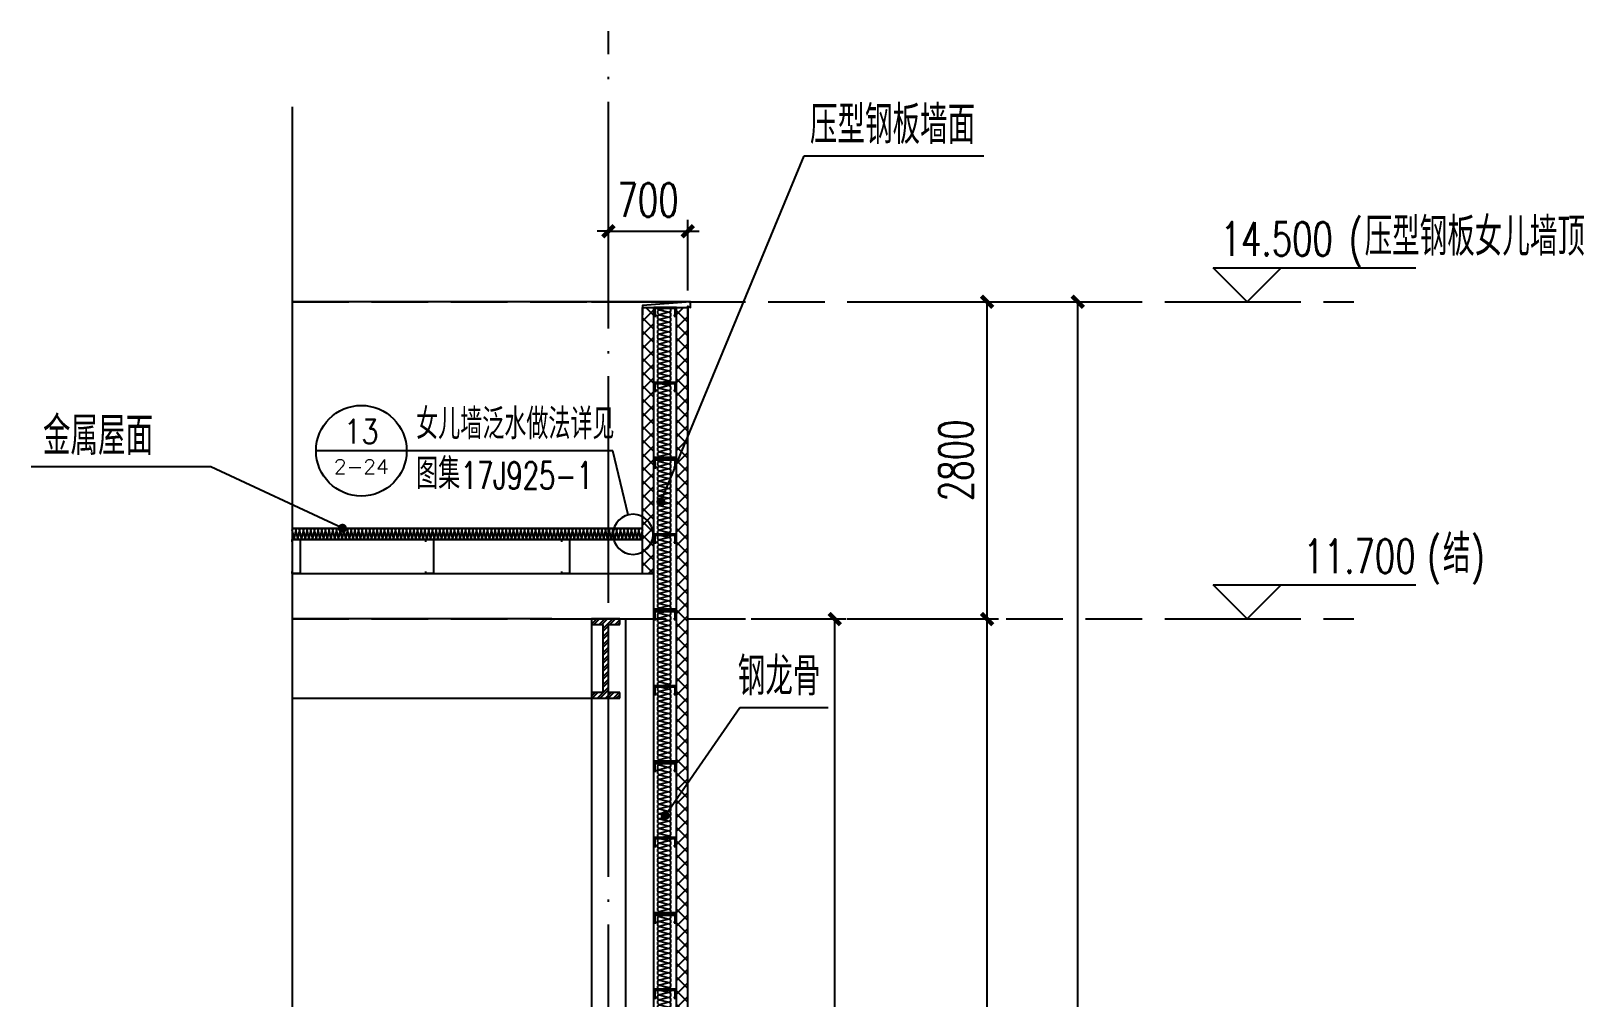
# Model space of a CAD drawing. Extents: x -1899985 to -450366, y 556196 to 2151267.
# Drawn here: x -1531152 to -1517449, y 576612 to 585146 of the extents above; entities that cross this region are included whole.
import ezdxf
from ezdxf.enums import TextEntityAlignment as Align

# ---------------------------------------------------------------- set-up
doc = ezdxf.new("R2010")
doc.units = 0
doc.header["$LTSCALE"] = 1000
doc.header["$MEASUREMENT"] = 0
doc.linetypes.add('__DASH', pattern=[0.35, 0.25, -0.1])
doc.linetypes.add('DOTE', pattern=[2.42, 2, -0.2, 0.02, -0.2])
doc.layers.get('Defpoints').update_dxf_attribs({"color": 210})
for name, color, linetype in [('A-AXIS-D', 1, 'Continuous'), ('A-AXIS-DOTE', 14, 'DOTE'), ('A-AXIS-DP', 126, 'Continuous'), ('A-AXIS-SYMB', 3, 'Continuous'), ('A-HATCH-2', 251, 'Continuous'), ('A-LIN-V', 9, 'Continuous'), ('AS-COLN', 6, 'Continuous'), ('AS-WALL', 40, 'Continuous'), ('DIM_ELEV', 3, 'Continuous'), ('DIM_SYMB', 3, 'Continuous'), ('PUB_HATCH', 8, 'Continuous'), ('PUB_TEXT', 7, 'Continuous'), ('建-墙-填充', 8, 'Continuous'), ('建-柱-钢', 9, 'Continuous')]:
    doc.layers.add(name, color=color, linetype=linetype)
doc.styles.add('_TCH_DIM', font='SIMPLEX', dxfattribs={"bigfont": 'GBCBIG'})
doc.styles.add('_TCH_DIM_T3', font='SIMPLEX', dxfattribs={"width": 0.705882, "bigfont": 'GBCBIG'})
doc.dimstyles.new('_TCH_ARCH&&100', dxfattribs={"dimtxt": 297.5, "dimasz": 100, "dimexe": 100, "dimexo": 100, "dimgap": 126.25, "dimtad": 1, "dimdec": 0, "dimzin": 0, "dimdsep": 46, "dimtxsty": '_TCH_DIM_T3', "dimblk": 'ARCHTICK', "dimcen": 0.09, "dimclrt": 7, "dimazin": 2, "dimtfac": 1, "dimtdec": 0, "dimtix": 1, "dimtmove": 2, "dimatfit": 3, "dimfxl": 0, "dimtolj": 1, "dimtzin": 0, "dimarcsym": 0})
pattern_1 = [(45, (60, 0), (-60.000061, 60.000061), []), (135, (60, 0), (-60.000061, -60.000061), [])]

# ---------------------------------------------------------------- blocks, each defined once
blk = doc.blocks.new('_ArchTick')
at = {"color": 0, "linetype": 'ByBlock', "const_width": 0.4}
blk.add_lwpolyline([(-0.5, -0.5), (0.5, 0.5)], dxfattribs=at)
blk = doc.blocks.new('*D279')
at = {"layer": 'A-AXIS-DP', "color": 0, "lineweight": -2}
for p, q in [((-1526057, 583380), (-1526157, 583380)), ((-1526057, 582857), (-1526057, 583480)), ((-1526057, 583380), (-1525357, 583380)), ((-1525357, 582857), (-1525357, 583480)), ((-1525357, 583380), (-1525257, 583380))]:
    blk.add_line(p, q, dxfattribs=at)
at = {"layer": 'Defpoints', "color": 0}
for p in [(-1525357, 583380), (-1526057, 582757), (-1525357, 582757)]:
    blk.add_point(p, dxfattribs=at)
at = {"layer": 'A-AXIS-DP', "color": 0, "lineweight": -2, "xscale": 100, "yscale": 100, "zscale": 100}
blk.add_blockref('_ArchTick', (-1526057, 583380), dxfattribs=at)
at = {"layer": 'A-AXIS-DP', "color": 0, "lineweight": -2, "xscale": 100, "yscale": 100, "zscale": 100, "rotation": 180}
blk.add_blockref('_ArchTick', (-1525357, 583380), dxfattribs=at)
at = {"layer": 'A-AXIS-DP', "color": 7, "insert": (-1525707, 583655), "char_height": 297.5, "attachment_point": 5, "style": '_TCH_DIM_T3'}
blk.add_mtext('\\A1;700', dxfattribs=at)
blk = doc.blocks.new('*D280')
at = {"layer": 'A-AXIS-DP', "color": 0, "lineweight": -2}
for p, q in [((-1524797, 579957), (-1523960, 579957)), ((-1524060, 570657), (-1524060, 579957)), ((-1524797, 570657), (-1523960, 570657))]:
    blk.add_line(p, q, dxfattribs=at)
at = {"layer": 'Defpoints', "color": 0}
for p in [(-1524897, 579957), (-1524060, 579957), (-1524897, 570657)]:
    blk.add_point(p, dxfattribs=at)
at = {"layer": 'A-AXIS-DP', "color": 0, "lineweight": -2, "xscale": 100, "yscale": 100, "zscale": 100}
for p, rotation in [((-1524060, 579957), 90), ((-1524060, 570657), 270)]:
    blk.add_blockref('_ArchTick', p, dxfattribs=dict(at, rotation=rotation))
at = {"layer": 'A-AXIS-DP', "color": 7, "insert": (-1524335, 575307), "char_height": 297.5, "attachment_point": 5, "rotation": 90, "style": '_TCH_DIM_T3'}
blk.add_mtext('\\A1;9300', dxfattribs=at)
blk = doc.blocks.new('*D283')
at = {"layer": 'A-AXIS-D', "color": 0, "lineweight": -2}
for p, q in [((-1523949, 579957), (-1522616, 579957)), ((-1522716, 568257), (-1522716, 579957)), ((-1523949, 568257), (-1522616, 568257))]:
    blk.add_line(p, q, dxfattribs=at)
at = {"layer": 'Defpoints', "color": 0}
for p in [(-1524049, 579957), (-1522716, 579957), (-1524049, 568257)]:
    blk.add_point(p, dxfattribs=at)
at = {"layer": 'A-AXIS-D', "color": 0, "lineweight": -2, "xscale": 100, "yscale": 100, "zscale": 100}
for p, rotation in [((-1522716, 579957), 90), ((-1522716, 568257), 270)]:
    blk.add_blockref('_ArchTick', p, dxfattribs=dict(at, rotation=rotation))
at = {"layer": 'A-AXIS-D', "color": 7, "insert": (-1522991, 574107), "char_height": 297.5, "attachment_point": 5, "rotation": 90, "style": '_TCH_DIM_T3'}
blk.add_mtext('\\A1;11700', dxfattribs=at)
blk = doc.blocks.new('*D284')
at = {"layer": 'A-AXIS-D', "color": 0, "lineweight": -2}
for p, q in [((-1523949, 582757), (-1522616, 582757)), ((-1522716, 579957), (-1522716, 582757)), ((-1523949, 579957), (-1522616, 579957))]:
    blk.add_line(p, q, dxfattribs=at)
at = {"layer": 'Defpoints', "color": 0}
for p in [(-1524049, 582757), (-1522716, 582757), (-1524049, 579957)]:
    blk.add_point(p, dxfattribs=at)
at = {"layer": 'A-AXIS-D', "color": 0, "lineweight": -2, "xscale": 100, "yscale": 100, "zscale": 100}
for p, rotation in [((-1522716, 582757), 90), ((-1522716, 579957), 270)]:
    blk.add_blockref('_ArchTick', p, dxfattribs=dict(at, rotation=rotation))
at = {"layer": 'A-AXIS-D', "color": 7, "insert": (-1522991, 581357), "char_height": 297.5, "attachment_point": 5, "rotation": 90, "style": '_TCH_DIM_T3'}
blk.add_mtext('\\A1;2800', dxfattribs=at)
blk = doc.blocks.new('*D285')
at = {"layer": 'A-AXIS-D', "color": 0, "lineweight": -2}
for p, q in [((-1523149, 582757), (-1521816, 582757)), ((-1521916, 567957), (-1521916, 582757)), ((-1523149, 567957), (-1521816, 567957))]:
    blk.add_line(p, q, dxfattribs=at)
at = {"layer": 'Defpoints', "color": 0}
for p in [(-1523249, 582757), (-1521916, 582757), (-1523249, 567957)]:
    blk.add_point(p, dxfattribs=at)
at = {"layer": 'A-AXIS-D', "color": 0, "lineweight": -2, "xscale": 100, "yscale": 100, "zscale": 100}
for p, rotation in [((-1521916, 582757), 90), ((-1521916, 567957), 270)]:
    blk.add_blockref('_ArchTick', p, dxfattribs=dict(at, rotation=rotation))
at = {"layer": 'A-AXIS-D', "color": 7, "insert": (-1522191, 575357), "char_height": 297.5, "attachment_point": 5, "rotation": 90, "style": '_TCH_DIM_T3'}
blk.add_mtext('\\A1;14800', dxfattribs=at)
blk = doc.blocks.new('CURVEPATTERNLIB$SYSLIB$岩棉板')
at = {"color": 0}
for p, q in [((0, -17), (12, -67)), ((12, -67), (24, -17))]:
    blk.add_line(p, q, dxfattribs=at)
for centre, start, end in [((12, -17), 0, 180), ((0, -67), 270, 0), ((24, -67), 180, 270)]:
    blk.add_arc(centre, 12, start, end, dxfattribs=at)
blk = doc.blocks.new('CURVEPATTERNLIB$SYSLIB$防水材料1')
at = {"layer": 'PUB_HATCH'}
h = blk.add_hatch(dxfattribs=at)
h.set_pattern_fill('ANSI31', color=256, scale=10, angle=90, style=0)
h.set_pattern_definition([(45, (-196995.837, -685381.036), (11.22532015, -11.22532015), [])])
h.paths.add_polyline_path([(35, 0), (0, 0), (0, -100), (35, -100), (35, -90), (30, -90), (30, -95), (5, -95), (5, -5), (30, -5), (30, -10), (35, -10)])
h = blk.add_hatch(dxfattribs=at)
h.set_pattern_fill('ANSI31', color=256, scale=10, angle=90, style=0)
h.set_pattern_definition([(45, (-196695.837, -685381.036), (11.22532015, -11.22532015), [])])
h.paths.add_polyline_path([(335, 0), (300, 0), (300, -100), (335, -100), (335, -90), (330, -90), (330, -95), (305, -95), (305, -5), (330, -5), (330, -10), (335, -10)])
at = {"layer": 'A-LIN-V', "extrusion": (-3.26108e-18, 2.41725e-31, -1)}
blk.add_line((600, 0), (600, -100), dxfattribs=at)
at = {"layer": 'A-LIN-V'}
for p, q in [((30, -10), (35, -10)), ((330, -10), (335, -10)), ((30, -90), (35, -90)), ((330, -90), (335, -90))]:
    blk.add_line(p, q, dxfattribs=at)
at = {"layer": 'A-LIN-V', "extrusion": (-3.26108e-18, 2.41725e-31, -1)}
for points in [[(-35, -10), (-35, 0), (0, 0), (0, -100), (-35, -100), (-35, -90)], [(-335, -10), (-335, 0), (-300, 0), (-300, -100), (-335, -100), (-335, -90)], [(-30, -10), (-30, -5), (-5, -5), (-5, -95), (-30, -95), (-30, -90)], [(-330, -10), (-330, -5), (-305, -5), (-305, -95), (-330, -95), (-330, -90)]]:
    blk.add_lwpolyline(points, dxfattribs=at)
at = {"layer": 'A-LIN-V', "xscale": 0.8142221102150538, "yscale": 0.8108108108108109, "zscale": 0.8142221102150538}
for p in [(0, -20.1), (19.5, -20.1), (39.1, -20.1), (58.6, -20.1), (78.2, -20.1), (97.7, -20.1), (117.2, -20.1), (136.8, -20.1), (156.3, -20.1), (175.9, -20.1), (195.4, -20.1), (215, -20.1), (234.5, -20.1), (254, -20.1), (273.6, -20.1), (293.1, -20.1), (312.7, -20.1), (332.2, -20.1), (351.7, -20.1), (371.3, -20.1), (390.8, -20.1), (410.4, -20.1), (429.9, -20.1), (449.5, -20.1), (469, -20.1), (488.5, -20.1), (508.1, -20.1), (527.6, -20.1), (547.2, -20.1), (566.7, -20.1), (586.2, -20.1)]:
    blk.add_blockref('CURVEPATTERNLIB$SYSLIB$岩棉板', p, dxfattribs=at)

msp = doc.modelspace()

# ---------------------------------------------------------------- hatches: boundary and pattern name
at = {"layer": 'PUB_HATCH'}
h = msp.add_hatch(dxfattribs=at)
h.set_pattern_fill('多孔材料', color=256, scale=30, style=0)
h.set_pattern_definition(pattern_1)
h.paths.add_polyline_path([(-1525656.8, 580357.5), (-1525656.8, 582707.5), (-1525756.8, 582707.5), (-1525756.8, 580357.5)])
h = msp.add_hatch(dxfattribs=at)
h.set_pattern_fill('多孔材料', color=256, scale=30, style=0)
h.set_pattern_definition(pattern_1)
h.paths.add_polyline_path([(-1525356.8, 570657.5), (-1525356.8, 582707.5), (-1525456.8, 582707.5), (-1525456.8, 570657.5)])
at = {"layer": '建-墙-填充'}
h = msp.add_hatch(dxfattribs=at)
h.set_pattern_fill('金属', color=256, scale=20, style=0)
h.set_pattern_definition([(45, (0, 0), (-35.355339, 35.355339), []), (45, (23.57, 0), (-35.355339, 35.355339), [])])
h.paths.add_polyline_path([(-1525956.6, 579957.5), (-1526206.6, 579957.5), (-1526206.6, 579907.5), (-1526106.6, 579907.5), (-1526106.6, 579307.5), (-1526206.6, 579307.5), (-1526206.6, 579257.5), (-1525956.6, 579257.5), (-1525956.6, 579307.5), (-1526056.6, 579307.5), (-1526056.6, 579907.5), (-1525956.6, 579907.5)])

# ---------------------------------------------------------------- linework, layer by layer
at = {"layer": 'A-AXIS-DOTE'}
msp.add_line((-1526056.6, 565580.6), (-1526056.6, 585146), dxfattribs=at)
at = {"layer": 'A-AXIS-DOTE', "linetype": '__DASH', "ltscale": 2}
for p, q in [((-1528847, 582757.5), (-1519479.4, 582757.5)), ((-1528847, 579957.5), (-1519479.4, 579957.5))]:
    msp.add_line(p, q, dxfattribs=at)
at = {"layer": 'A-AXIS-SYMB'}
for p, q in [((-1527837.8, 581441.8), (-1528637.8, 581441.8)), ((-1526019.5, 581441.8), (-1527837.8, 581441.8)), ((-1525882, 580876.2), (-1526019.5, 581441.8)), ((-1525556.2, 578222.2), (-1524898.8, 579176.9)), ((-1524898.8, 579176.9), (-1524117.7, 579176.9))]:
    msp.add_line(p, q, dxfattribs=at)
msp.add_lwpolyline([(-1525663.2, 580704.1, 1), (-1526017.2, 580704.1, 1)], format="xyb", close=True, dxfattribs=at)
at = {"layer": 'A-AXIS-SYMB', "const_width": 40}
msp.add_lwpolyline([(-1525567.6, 578205.7, 1), (-1525544.9, 578238.7, 1)], format="xyb", close=True, dxfattribs=at)
at = {"layer": 'A-AXIS-SYMB'}
msp.add_circle((-1528237.8, 581441.8), 400, dxfattribs=at)
at = {"layer": 'A-LIN-V'}
for p, q in [((-1525332.8, 582757.5), (-1528847, 582757.5)), ((-1525656.8, 570657.5), (-1525656.8, 582707.5)), ((-1525356.8, 582718.8), (-1525356.8, 581799.5)), ((-1528847, 580357.5), (-1525656.8, 580357.5)), ((-1526556.6, 579957.5), (-1528847, 579957.5)), ((-1526556.6, 579957.5), (-1525656.8, 579957.5)), ((-1526206.6, 579957.5), (-1526206.6, 568257.5)), ((-1525906.6, 579957.5), (-1525906.6, 568257.5)), ((-1528847, 579257.5), (-1526206.6, 579257.5))]:
    msp.add_line(p, q, dxfattribs=at)
for points in [[(-1526206.6, 582757.5), (-1525563.2, 582757.5)], [(-1525756.8, 582707.5), (-1525356.8, 582707.5)], [(-1528847, 580637.5), (-1528847, 580657.5), (-1528777, 580657.5), (-1528777, 580357.5), (-1528847, 580357.5), (-1528847, 580377.5)], [(-1527669.8, 580637.5), (-1527669.8, 580657.5), (-1527599.8, 580657.5), (-1527599.8, 580357.5), (-1527669.8, 580357.5), (-1527669.8, 580377.5)], [(-1526469.8, 580637.5), (-1526469.8, 580657.5), (-1526399.8, 580657.5), (-1526399.8, 580357.5), (-1526469.8, 580357.5), (-1526469.8, 580377.5)]]:
    msp.add_lwpolyline(points, dxfattribs=at)
at = {"layer": 'AS-COLN'}
for p, q in [((-1528847, 580757.5), (-1525756.8, 580757.5)), ((-1528847, 580657.5), (-1525756.8, 580657.5))]:
    msp.add_line(p, q, dxfattribs=at)
at = {"layer": 'AS-WALL'}
for p, q in [((-1525756.8, 580357.5), (-1525756.8, 582707.5)), ((-1525756.8, 582707.5), (-1525656.8, 582707.5)), ((-1525656.8, 580357.5), (-1525656.8, 582707.5)), ((-1525456.8, 570657.5), (-1525456.8, 582707.5)), ((-1525456.8, 582707.5), (-1525356.8, 582707.5)), ((-1525356.8, 570657.5), (-1525356.8, 582707.5)), ((-1525756.8, 580357.5), (-1525656.8, 580357.5))]:
    msp.add_line(p, q, dxfattribs=at)
msp.add_lwpolyline([(-1525356.8, 582686.2), (-1525356.8, 582718.8), (-1525332.8, 582707.5), (-1525332.8, 582757.5), (-1525756.8, 582724.3), (-1525756.8, 582640)], dxfattribs=at)
at = {"layer": 'DIM_ELEV'}
for p, q in [((-1520421.2, 582757.5), (-1520721.2, 583057.5)), ((-1520721.2, 583057.5), (-1518933.2, 583057.5)), ((-1520421.2, 582757.5), (-1520121.2, 583057.5)), ((-1521121.2, 582757.5), (-1520121.2, 582757.5)), ((-1520421.2, 579957.5), (-1520721.2, 580257.5)), ((-1520721.2, 580257.5), (-1518933.2, 580257.5)), ((-1520421.2, 579957.5), (-1520121.2, 580257.5)), ((-1521121.2, 579957.5), (-1520121.2, 579957.5))]:
    msp.add_line(p, q, dxfattribs=at)
at = {"layer": 'DIM_SYMB'}
for p, q in [((-1525593.8, 580990.7), (-1524330.6, 584044.9)), ((-1524330.6, 584044.9), (-1522744.4, 584044.9)), ((-1529566.2, 581300.3), (-1531152.4, 581300.3)), ((-1528404.7, 580757.5), (-1529566.2, 581300.3))]:
    msp.add_line(p, q, dxfattribs=at)
msp.add_lwpolyline([(-1528847, 584475.8), (-1528847, 575904), (-1528637, 575827.6), (-1529057, 575753.5), (-1528847, 575679), (-1528847, 567107.3)], dxfattribs=at)
at = {"layer": 'DIM_SYMB', "const_width": 40}
for points in [[(-1525601.4, 580972.2, 1), (-1525586.1, 581009.2, 1)], [(-1528386.6, 580749, 1), (-1528422.8, 580765.9, 1)]]:
    msp.add_lwpolyline(points, format="xyb", close=True, dxfattribs=at)
at = {"layer": '建-柱-钢'}
for p, q in [((-1525956.6, 579957.5), (-1526206.6, 579957.5)), ((-1526206.6, 579957.5), (-1526206.6, 579907.5)), ((-1525956.6, 579907.5), (-1525956.6, 579957.5)), ((-1526206.6, 579907.5), (-1526106.6, 579907.5)), ((-1526106.6, 579907.5), (-1526106.6, 579307.5)), ((-1526056.6, 579307.5), (-1526056.6, 579907.5)), ((-1526056.6, 579907.5), (-1525956.6, 579907.5)), ((-1526106.6, 579307.5), (-1526206.6, 579307.5)), ((-1526206.6, 579307.5), (-1526206.6, 579257.5)), ((-1525956.6, 579307.5), (-1526056.6, 579307.5)), ((-1525956.6, 579257.5), (-1525956.6, 579307.5)), ((-1526206.6, 579257.5), (-1525956.6, 579257.5))]:
    msp.add_line(p, q, dxfattribs=at)

# ---------------------------------------------------------------- block references
at = {"layer": 'A-HATCH-2'}
for name, p, xscale, yscale, zscale, rotation in [('CURVEPATTERNLIB$SYSLIB$防水材料1', (-1525456.8, 582707.5), 2.210185424023806, 1.999999999990687, 1.999999999990687, 269.9999999972866), ('CURVEPATTERNLIB$SYSLIB$防水材料1', (-1525456.8, 581368.6), 2.210185424023806, 1.999999999990687, 1.999999999990687, 269.9999999972866), ('CURVEPATTERNLIB$SYSLIB$岩棉板', (-1528814.5, 580764.5), -1.355367460515934, 1.351351351351351, 1.351351351351351, 1.72675554995987e-11), ('CURVEPATTERNLIB$SYSLIB$岩棉板', (-1528782, 580764.5), -1.355367460515934, 1.351351351351351, 1.351351351351351, 1.72675554995987e-11), ('CURVEPATTERNLIB$SYSLIB$岩棉板', (-1528749.5, 580764.5), -1.355367460515934, 1.351351351351351, 1.351351351351351, 1.72675554995987e-11), ('CURVEPATTERNLIB$SYSLIB$岩棉板', (-1528716.9, 580764.5), -1.355367460515934, 1.351351351351351, 1.351351351351351, 1.72675554995987e-11), ('CURVEPATTERNLIB$SYSLIB$岩棉板', (-1528684.4, 580764.5), -1.355367460515934, 1.351351351351351, 1.351351351351351, 1.72675554995987e-11), ('CURVEPATTERNLIB$SYSLIB$岩棉板', (-1528651.9, 580764.5), -1.355367460515934, 1.351351351351351, 1.351351351351351, 1.72675554995987e-11), ('CURVEPATTERNLIB$SYSLIB$岩棉板', (-1528619.3, 580764.5), -1.355367460515934, 1.351351351351351, 1.351351351351351, 1.72675554995987e-11), ('CURVEPATTERNLIB$SYSLIB$岩棉板', (-1528586.8, 580764.5), -1.355367460515934, 1.351351351351351, 1.351351351351351, 1.72675554995987e-11), ('CURVEPATTERNLIB$SYSLIB$岩棉板', (-1528554.3, 580764.5), -1.355367460515934, 1.351351351351351, 1.351351351351351, 1.72675554995987e-11), ('CURVEPATTERNLIB$SYSLIB$岩棉板', (-1528521.8, 580764.5), -1.355367460515934, 1.351351351351351, 1.351351351351351, 1.72675554995987e-11), ('CURVEPATTERNLIB$SYSLIB$岩棉板', (-1528489.2, 580764.5), -1.355367460515934, 1.351351351351351, 1.351351351351351, 1.72675554995987e-11), ('CURVEPATTERNLIB$SYSLIB$岩棉板', (-1528456.7, 580764.5), -1.355367460515934, 1.351351351351351, 1.351351351351351, 1.72675554995987e-11), ('CURVEPATTERNLIB$SYSLIB$岩棉板', (-1528424.2, 580764.5), -1.355367460515934, 1.351351351351351, 1.351351351351351, 1.72675554995987e-11), ('CURVEPATTERNLIB$SYSLIB$岩棉板', (-1528391.6, 580764.5), -1.355367460515934, 1.351351351351351, 1.351351351351351, 1.72675554995987e-11), ('CURVEPATTERNLIB$SYSLIB$岩棉板', (-1528359.1, 580764.5), -1.355367460515934, 1.351351351351351, 1.351351351351351, 1.72675554995987e-11), ('CURVEPATTERNLIB$SYSLIB$岩棉板', (-1528326.6, 580764.5), -1.355367460515934, 1.351351351351351, 1.351351351351351, 1.72675554995987e-11), ('CURVEPATTERNLIB$SYSLIB$岩棉板', (-1528294.1, 580764.5), -1.355367460515934, 1.351351351351351, 1.351351351351351, 1.72675554995987e-11), ('CURVEPATTERNLIB$SYSLIB$岩棉板', (-1528261.5, 580764.5), -1.355367460515934, 1.351351351351351, 1.351351351351351, 1.72675554995987e-11), ('CURVEPATTERNLIB$SYSLIB$岩棉板', (-1528229, 580764.5), -1.355367460515934, 1.351351351351351, 1.351351351351351, 1.72675554995987e-11), ('CURVEPATTERNLIB$SYSLIB$岩棉板', (-1528196.5, 580764.5), -1.355367460515934, 1.351351351351351, 1.351351351351351, 1.72675554995987e-11), ('CURVEPATTERNLIB$SYSLIB$岩棉板', (-1528163.9, 580764.5), -1.355367460515934, 1.351351351351351, 1.351351351351351, 1.72675554995987e-11), ('CURVEPATTERNLIB$SYSLIB$岩棉板', (-1528131.4, 580764.5), -1.355367460515934, 1.351351351351351, 1.351351351351351, 1.72675554995987e-11), ('CURVEPATTERNLIB$SYSLIB$岩棉板', (-1528098.9, 580764.5), -1.355367460515934, 1.351351351351351, 1.351351351351351, 1.72675554995987e-11), ('CURVEPATTERNLIB$SYSLIB$岩棉板', (-1528066.4, 580764.5), -1.355367460515934, 1.351351351351351, 1.351351351351351, 1.72675554995987e-11), ('CURVEPATTERNLIB$SYSLIB$岩棉板', (-1528033.8, 580764.5), -1.355367460515934, 1.351351351351351, 1.351351351351351, 1.72675554995987e-11), ('CURVEPATTERNLIB$SYSLIB$岩棉板', (-1528001.3, 580764.5), -1.355367460515934, 1.351351351351351, 1.351351351351351, 1.72675554995987e-11), ('CURVEPATTERNLIB$SYSLIB$岩棉板', (-1527968.8, 580764.5), -1.355367460515934, 1.351351351351351, 1.351351351351351, 1.72675554995987e-11), ('CURVEPATTERNLIB$SYSLIB$岩棉板', (-1527936.2, 580764.5), -1.355367460515934, 1.351351351351351, 1.351351351351351, 1.72675554995987e-11), ('CURVEPATTERNLIB$SYSLIB$岩棉板', (-1527903.7, 580764.5), -1.355367460515934, 1.351351351351351, 1.351351351351351, 1.72675554995987e-11), ('CURVEPATTERNLIB$SYSLIB$岩棉板', (-1527871.2, 580764.5), -1.355367460515934, 1.351351351351351, 1.351351351351351, 1.72675554995987e-11), ('CURVEPATTERNLIB$SYSLIB$岩棉板', (-1527838.7, 580764.5), -1.355367460515934, 1.351351351351351, 1.351351351351351, 1.72675554995987e-11), ('CURVEPATTERNLIB$SYSLIB$岩棉板', (-1527806.1, 580764.5), -1.355367460515934, 1.351351351351351, 1.351351351351351, 1.72675554995987e-11), ('CURVEPATTERNLIB$SYSLIB$岩棉板', (-1527773.6, 580764.5), -1.355367460515934, 1.351351351351351, 1.351351351351351, 1.72675554995987e-11), ('CURVEPATTERNLIB$SYSLIB$岩棉板', (-1527741.1, 580764.5), -1.355367460515934, 1.351351351351351, 1.351351351351351, 1.72675554995987e-11), ('CURVEPATTERNLIB$SYSLIB$岩棉板', (-1527708.5, 580764.5), -1.355367460515934, 1.351351351351351, 1.351351351351351, 1.72675554995987e-11), ('CURVEPATTERNLIB$SYSLIB$岩棉板', (-1527676, 580764.5), -1.355367460515934, 1.351351351351351, 1.351351351351351, 1.72675554995987e-11), ('CURVEPATTERNLIB$SYSLIB$岩棉板', (-1527643.5, 580764.5), -1.355367460515934, 1.351351351351351, 1.351351351351351, 1.72675554995987e-11), ('CURVEPATTERNLIB$SYSLIB$岩棉板', (-1527611, 580764.5), -1.355367460515934, 1.351351351351351, 1.351351351351351, 1.72675554995987e-11), ('CURVEPATTERNLIB$SYSLIB$岩棉板', (-1527578.4, 580764.5), -1.355367460515934, 1.351351351351351, 1.351351351351351, 1.72675554995987e-11), ('CURVEPATTERNLIB$SYSLIB$岩棉板', (-1527545.9, 580764.5), -1.355367460515934, 1.351351351351351, 1.351351351351351, 1.72675554995987e-11), ('CURVEPATTERNLIB$SYSLIB$岩棉板', (-1527513.4, 580764.5), -1.355367460515934, 1.351351351351351, 1.351351351351351, 1.72675554995987e-11), ('CURVEPATTERNLIB$SYSLIB$岩棉板', (-1527480.8, 580764.5), -1.355367460515934, 1.351351351351351, 1.351351351351351, 1.72675554995987e-11), ('CURVEPATTERNLIB$SYSLIB$岩棉板', (-1527448.3, 580764.5), -1.355367460515934, 1.351351351351351, 1.351351351351351, 1.72675554995987e-11), ('CURVEPATTERNLIB$SYSLIB$岩棉板', (-1527415.8, 580764.5), -1.355367460515934, 1.351351351351351, 1.351351351351351, 1.72675554995987e-11), ('CURVEPATTERNLIB$SYSLIB$岩棉板', (-1527383.3, 580764.5), -1.355367460515934, 1.351351351351351, 1.351351351351351, 1.72675554995987e-11), ('CURVEPATTERNLIB$SYSLIB$岩棉板', (-1527350.7, 580764.5), -1.355367460515934, 1.351351351351351, 1.351351351351351, 1.72675554995987e-11), ('CURVEPATTERNLIB$SYSLIB$岩棉板', (-1527318.2, 580764.5), -1.355367460515934, 1.351351351351351, 1.351351351351351, 1.72675554995987e-11), ('CURVEPATTERNLIB$SYSLIB$岩棉板', (-1527285.7, 580764.5), -1.355367460515934, 1.351351351351351, 1.351351351351351, 1.72675554995987e-11), ('CURVEPATTERNLIB$SYSLIB$岩棉板', (-1527253.1, 580764.5), -1.355367460515934, 1.351351351351351, 1.351351351351351, 1.72675554995987e-11), ('CURVEPATTERNLIB$SYSLIB$岩棉板', (-1527220.6, 580764.5), -1.355367460515934, 1.351351351351351, 1.351351351351351, 1.72675554995987e-11), ('CURVEPATTERNLIB$SYSLIB$岩棉板', (-1527188.1, 580764.5), -1.355367460515934, 1.351351351351351, 1.351351351351351, 1.72675554995987e-11), ('CURVEPATTERNLIB$SYSLIB$岩棉板', (-1527155.6, 580764.5), -1.355367460515934, 1.351351351351351, 1.351351351351351, 1.72675554995987e-11), ('CURVEPATTERNLIB$SYSLIB$岩棉板', (-1527123, 580764.5), -1.355367460515934, 1.351351351351351, 1.351351351351351, 1.72675554995987e-11), ('CURVEPATTERNLIB$SYSLIB$岩棉板', (-1527090.5, 580764.5), -1.355367460515934, 1.351351351351351, 1.351351351351351, 1.72675554995987e-11), ('CURVEPATTERNLIB$SYSLIB$岩棉板', (-1527058, 580764.5), -1.355367460515934, 1.351351351351351, 1.351351351351351, 1.72675554995987e-11), ('CURVEPATTERNLIB$SYSLIB$岩棉板', (-1527025.4, 580764.5), -1.355367460515934, 1.351351351351351, 1.351351351351351, 1.72675554995987e-11), ('CURVEPATTERNLIB$SYSLIB$岩棉板', (-1526992.9, 580764.5), -1.355367460515934, 1.351351351351351, 1.351351351351351, 1.72675554995987e-11), ('CURVEPATTERNLIB$SYSLIB$岩棉板', (-1526960.4, 580764.5), -1.355367460515934, 1.351351351351351, 1.351351351351351, 1.72675554995987e-11), ('CURVEPATTERNLIB$SYSLIB$岩棉板', (-1526927.8, 580764.5), -1.355367460515934, 1.351351351351351, 1.351351351351351, 1.72675554995987e-11), ('CURVEPATTERNLIB$SYSLIB$岩棉板', (-1526895.3, 580764.5), -1.355367460515934, 1.351351351351351, 1.351351351351351, 1.72675554995987e-11), ('CURVEPATTERNLIB$SYSLIB$岩棉板', (-1526862.8, 580764.5), -1.355367460515934, 1.351351351351351, 1.351351351351351, 1.72675554995987e-11), ('CURVEPATTERNLIB$SYSLIB$岩棉板', (-1526830.3, 580764.5), -1.355367460515934, 1.351351351351351, 1.351351351351351, 1.72675554995987e-11), ('CURVEPATTERNLIB$SYSLIB$岩棉板', (-1526797.7, 580764.5), -1.355367460515934, 1.351351351351351, 1.351351351351351, 1.72675554995987e-11), ('CURVEPATTERNLIB$SYSLIB$岩棉板', (-1526765.2, 580764.5), -1.355367460515934, 1.351351351351351, 1.351351351351351, 1.72675554995987e-11), ('CURVEPATTERNLIB$SYSLIB$岩棉板', (-1526732.7, 580764.5), -1.355367460515934, 1.351351351351351, 1.351351351351351, 1.72675554995987e-11), ('CURVEPATTERNLIB$SYSLIB$岩棉板', (-1526700.1, 580764.5), -1.355367460515934, 1.351351351351351, 1.351351351351351, 1.72675554995987e-11), ('CURVEPATTERNLIB$SYSLIB$岩棉板', (-1526667.6, 580764.5), -1.355367460515934, 1.351351351351351, 1.351351351351351, 1.72675554995987e-11), ('CURVEPATTERNLIB$SYSLIB$岩棉板', (-1526635.1, 580764.5), -1.355367460515934, 1.351351351351351, 1.351351351351351, 1.72675554995987e-11), ('CURVEPATTERNLIB$SYSLIB$岩棉板', (-1526602.6, 580764.5), -1.355367460515934, 1.351351351351351, 1.351351351351351, 1.72675554995987e-11), ('CURVEPATTERNLIB$SYSLIB$岩棉板', (-1526570, 580764.5), -1.355367460515934, 1.351351351351351, 1.351351351351351, 1.72675554995987e-11), ('CURVEPATTERNLIB$SYSLIB$岩棉板', (-1526537.5, 580764.5), -1.355367460515934, 1.351351351351351, 1.351351351351351, 1.72675554995987e-11), ('CURVEPATTERNLIB$SYSLIB$岩棉板', (-1526505, 580764.5), -1.355367460515934, 1.351351351351351, 1.351351351351351, 1.72675554995987e-11), ('CURVEPATTERNLIB$SYSLIB$岩棉板', (-1526472.4, 580764.5), -1.355367460515934, 1.351351351351351, 1.351351351351351, 1.72675554995987e-11), ('CURVEPATTERNLIB$SYSLIB$岩棉板', (-1526439.9, 580764.5), -1.355367460515934, 1.351351351351351, 1.351351351351351, 1.72675554995987e-11), ('CURVEPATTERNLIB$SYSLIB$岩棉板', (-1526407.4, 580764.5), -1.355367460515934, 1.351351351351351, 1.351351351351351, 1.72675554995987e-11), ('CURVEPATTERNLIB$SYSLIB$岩棉板', (-1526374.9, 580764.5), -1.355367460515934, 1.351351351351351, 1.351351351351351, 1.72675554995987e-11), ('CURVEPATTERNLIB$SYSLIB$岩棉板', (-1526342.3, 580764.5), -1.355367460515934, 1.351351351351351, 1.351351351351351, 1.72675554995987e-11), ('CURVEPATTERNLIB$SYSLIB$岩棉板', (-1526309.8, 580764.5), -1.355367460515934, 1.351351351351351, 1.351351351351351, 1.72675554995987e-11), ('CURVEPATTERNLIB$SYSLIB$岩棉板', (-1526277.3, 580764.5), -1.355367460515934, 1.351351351351351, 1.351351351351351, 1.72675554995987e-11), ('CURVEPATTERNLIB$SYSLIB$岩棉板', (-1526244.7, 580764.5), -1.355367460515934, 1.351351351351351, 1.351351351351351, 1.72675554995987e-11), ('CURVEPATTERNLIB$SYSLIB$岩棉板', (-1526212.2, 580764.5), -1.355367460515934, 1.351351351351351, 1.351351351351351, 1.72675554995987e-11), ('CURVEPATTERNLIB$SYSLIB$岩棉板', (-1526179.7, 580764.5), -1.355367460515934, 1.351351351351351, 1.351351351351351, 1.72675554995987e-11), ('CURVEPATTERNLIB$SYSLIB$岩棉板', (-1526147.2, 580764.5), -1.355367460515934, 1.351351351351351, 1.351351351351351, 1.72675554995987e-11), ('CURVEPATTERNLIB$SYSLIB$岩棉板', (-1526114.6, 580764.5), -1.355367460515934, 1.351351351351351, 1.351351351351351, 1.72675554995987e-11), ('CURVEPATTERNLIB$SYSLIB$岩棉板', (-1526082.1, 580764.5), -1.355367460515934, 1.351351351351351, 1.351351351351351, 1.72675554995987e-11), ('CURVEPATTERNLIB$SYSLIB$岩棉板', (-1526049.6, 580764.5), -1.355367460515934, 1.351351351351351, 1.351351351351351, 1.72675554995987e-11), ('CURVEPATTERNLIB$SYSLIB$岩棉板', (-1526017, 580764.5), -1.355367460515934, 1.351351351351351, 1.351351351351351, 1.72675554995987e-11), ('CURVEPATTERNLIB$SYSLIB$岩棉板', (-1525984.5, 580764.5), -1.355367460515934, 1.351351351351351, 1.351351351351351, 1.72675554995987e-11), ('CURVEPATTERNLIB$SYSLIB$岩棉板', (-1525952, 580764.5), -1.355367460515934, 1.351351351351351, 1.351351351351351, 1.72675554995987e-11), ('CURVEPATTERNLIB$SYSLIB$岩棉板', (-1525919.5, 580764.5), -1.355367460515934, 1.351351351351351, 1.351351351351351, 1.72675554995987e-11), ('CURVEPATTERNLIB$SYSLIB$岩棉板', (-1525886.9, 580764.5), -1.355367460515934, 1.351351351351351, 1.351351351351351, 1.72675554995987e-11), ('CURVEPATTERNLIB$SYSLIB$岩棉板', (-1525854.4, 580764.5), -1.355367460515934, 1.351351351351351, 1.351351351351351, 1.72675554995987e-11), ('CURVEPATTERNLIB$SYSLIB$岩棉板', (-1525821.9, 580764.5), -1.355367460515934, 1.351351351351351, 1.351351351351351, 1.72675554995987e-11), ('CURVEPATTERNLIB$SYSLIB$岩棉板', (-1525789.3, 580764.5), -1.355367460515934, 1.351351351351351, 1.351351351351351, 1.72675554995987e-11), ('CURVEPATTERNLIB$SYSLIB$岩棉板', (-1525756.8, 580764.5), -1.355367460515934, 1.351351351351351, 1.351351351351351, 1.72675554995987e-11), ('CURVEPATTERNLIB$SYSLIB$防水材料1', (-1525456.8, 580029.7), 2.210185424023806, 1.999999999990687, 1.999999999990687, 269.9999999972866), ('CURVEPATTERNLIB$SYSLIB$防水材料1', (-1525456.8, 578690.8), 2.210185424023806, 1.999999999990687, 1.999999999990687, 269.9999999972866), ('CURVEPATTERNLIB$SYSLIB$防水材料1', (-1525456.8, 577351.9), 2.210185424023806, 1.999999999990687, 1.999999999990687, 269.9999999972866)]:
    msp.add_blockref(name, p, dxfattribs=dict(at, xscale=xscale, yscale=yscale, zscale=zscale, rotation=rotation))

# ---------------------------------------------------------------- texts
at = {"layer": 'PUB_TEXT', "style": '_TCH_DIM'}
for s, height, p in [('压型钢板墙面', 337.59, (-1524279.2, 584149.9)), ('压型钢板女儿墙顶', 337.59, (-1519384, 583162.5)), ('金属屋面', 337.59, (-1531047.4, 581405.3)), ('女儿墙泛水做法详见', 270.07, (-1527753.8, 581543.7)), ('图集', 270.07, (-1527753.8, 581104.6)), ('结', 337.6, (-1518693.2, 580362.5)), ('钢龙骨', 337.59, (-1524915.3, 579281.9))]:
    msp.add_text(s, height=height, dxfattribs=at).set_placement(p)
at = {"layer": 'PUB_TEXT', "style": '_TCH_DIM', "width": 0.705882}
for s, height, p in [('(', 297.5, (-1519524, 583162.5)), ('14.500', 297.5, (-1520654, 583162.5)), ('17J925-1', 238, (-1527360.6, 581104.6)), ('11.700', 297.5, (-1519923.2, 580362.5)), ('(', 297.5, (-1518833.2, 580362.5)), (')', 297.5, (-1518447.4, 580362.5))]:
    msp.add_text(s, height=height, dxfattribs=at).set_placement(p)
at = {"layer": 'PUB_TEXT', "style": '_TCH_DIM'}
for s, height, p, p2 in [('13', 213.49, (-1528390.3, 581504.4), (-1528085.3, 581504.4)), ('2-24', 126.11, (-1528481.1, 581239.1), (-1527994.6, 581239.1))]:
    msp.add_text(s, height=height, dxfattribs=at).set_placement(p, p2, align=Align.FIT)

# ---------------------------------------------------------------- dimensions: what is measured, and where the dimension line sits
at = {"layer": 'A-AXIS-D'}
for p1, p2, picture, middle in [((-1524049.5, 579957.5), (-1524049.5, 582757.5), '*D284', (-1522991.2, 581357.5)), ((-1523249.5, 567957.5), (-1523249.5, 582757.5), '*D285', (-1522191.2, 575357.5)), ((-1524049.5, 568257.5), (-1524049.5, 579957.5), '*D283', (-1522991.2, 574107.5))]:
    dim = msp.add_aligned_dim(p1=p1, p2=p2, distance=-1333.3, dimstyle='_TCH_ARCH&&100', dxfattribs=at)
    dim.commit()
    dim.dimension.update_dxf_attribs({"geometry": picture, "text_midpoint": middle})
at = {"layer": 'A-AXIS-DP'}
for p1, p2, distance, picture, middle in [((-1526056.6, 582757.5), (-1525356.8, 582757.5), 622.5, '*D279', (-1525706.7, 583655)), ((-1524897.3, 570657.5), (-1524897.3, 579957.5), -837, '*D280', (-1524335.3, 575307.5))]:
    dim = msp.add_aligned_dim(p1=p1, p2=p2, distance=distance, dimstyle='_TCH_ARCH&&100', dxfattribs=at)
    dim.commit()
    dim.dimension.update_dxf_attribs({"geometry": picture, "text_midpoint": middle})

doc.saveas('drawing.dxf')
